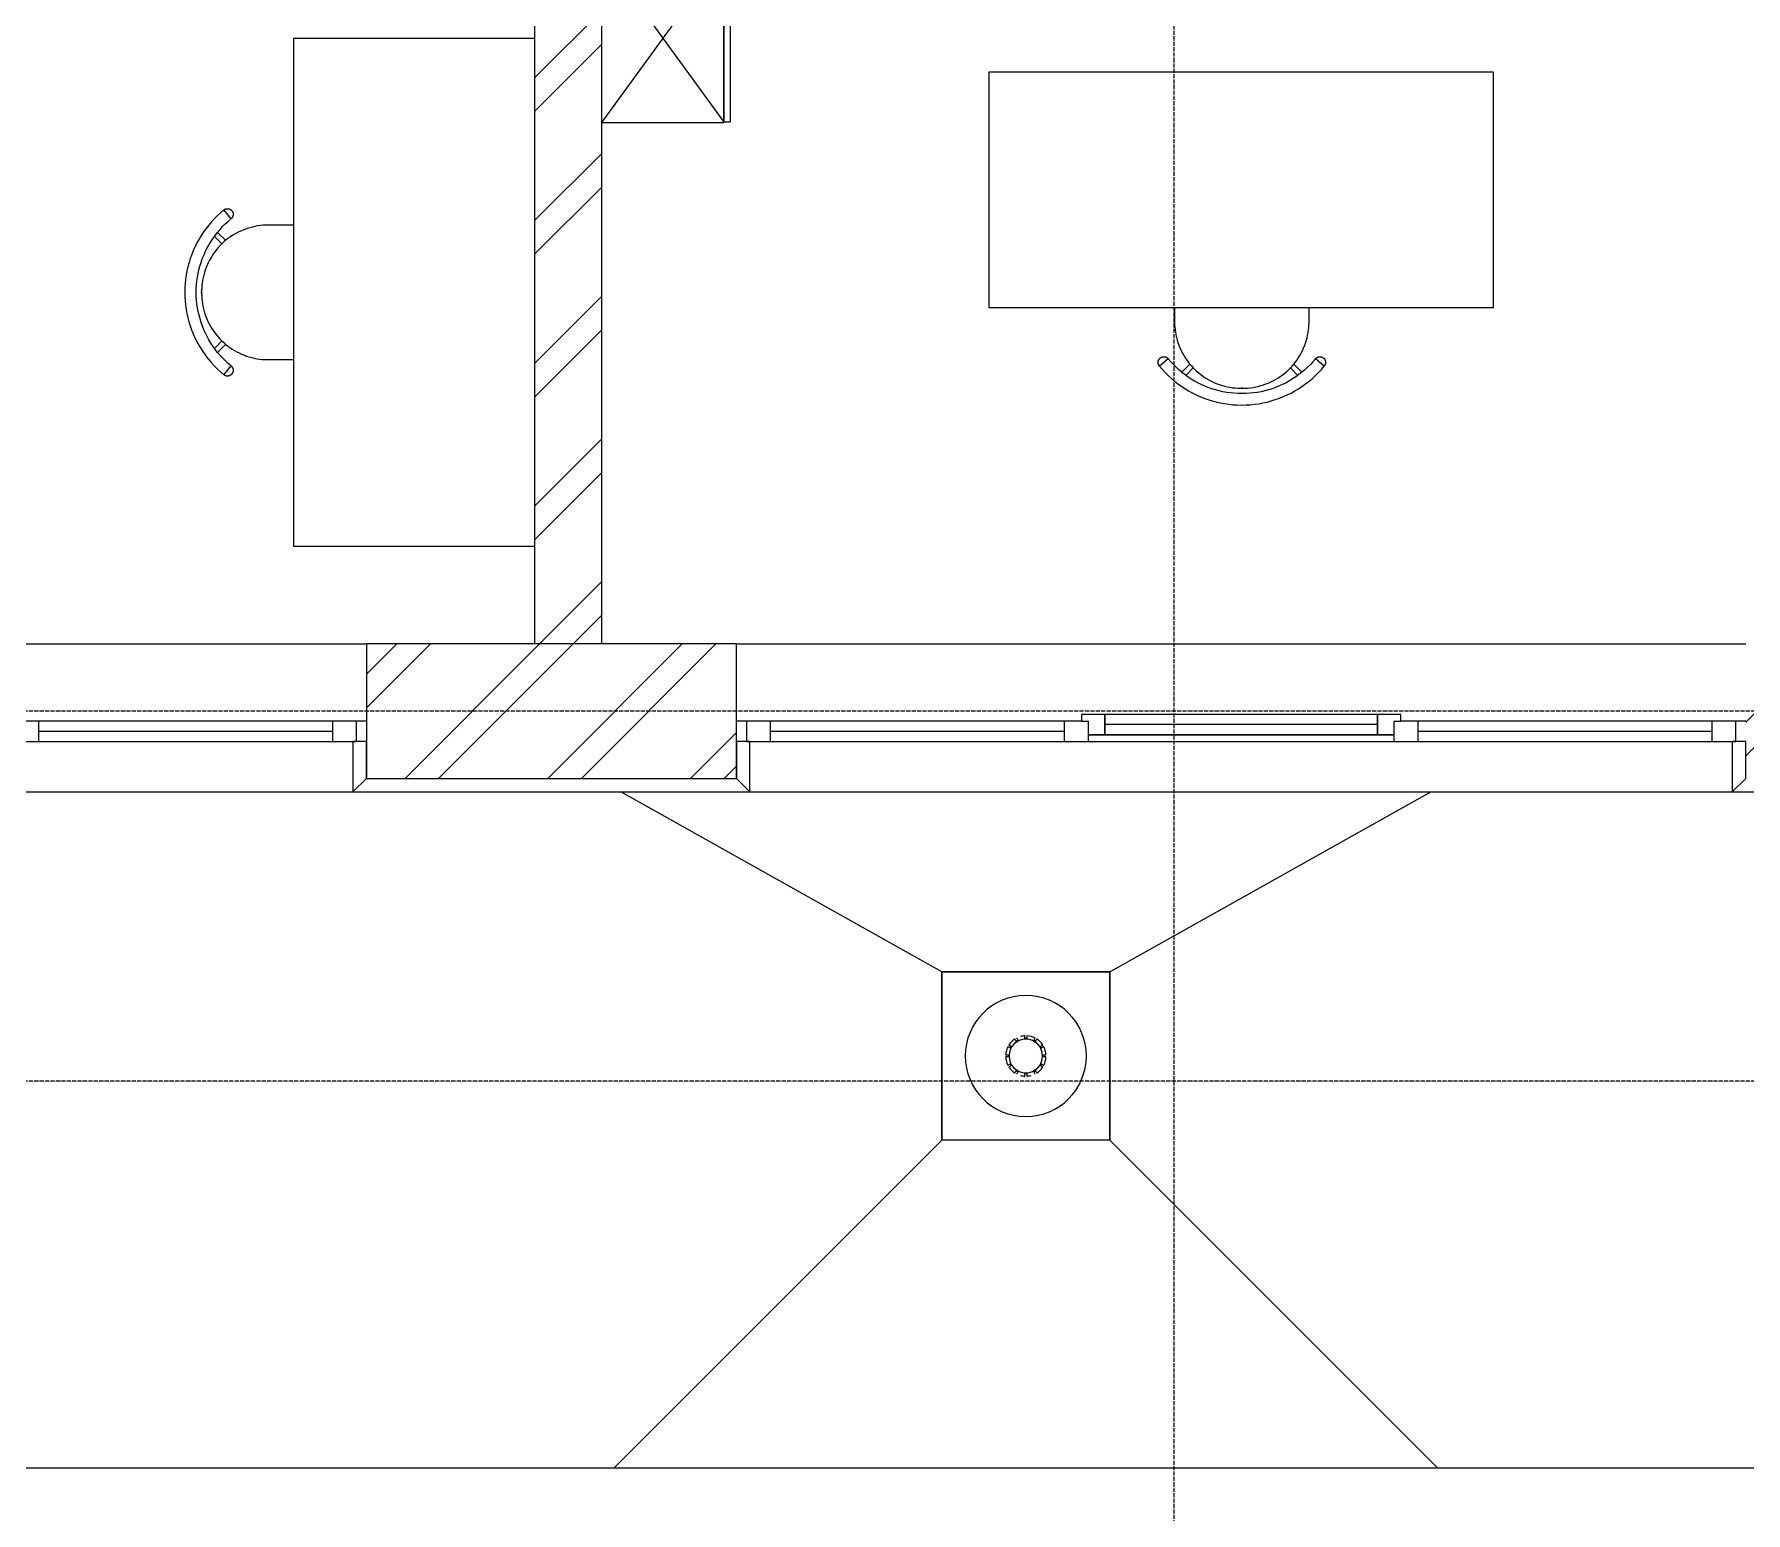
# Model space of a CAD drawing. Header units: millimetres. Extents: x -5016 to 23572, y 233981 to 377995.
# Drawn here: x 2713 to 7800, y 298717 to 303112 of the extents above; entities that cross this region are included whole.
import ezdxf

# ---------------------------------------------------------------- set-up
doc = ezdxf.new("R2010")
doc.units = ezdxf.units.MM
doc.linetypes.add('Осевая 12-2-2', pattern=[16, 12, -2, 0, -2])
doc.layers.add('A-DETL', color=9, linetype='Continuous', lineweight=13, true_color=0xc200a600)
for name, color, linetype, lineweight in [('A-DETL-GENF', 9, 'Continuous', 13), ('A-FLOR', 9, 'Continuous', 13), ('A-GLAZ', 8, 'Continuous', 13), ('A-WALL', 8, 'Continuous', 13), ('A-WALL-PATT', 8, 'Continuous', 13), ('I-FURN', 9, 'Continuous', 13), ('P-PIPE', 8, 'Continuous', 13), ('S-GRID', 8, 'Continuous', 13), ('АР_подложка', 8, 'Continuous', 13)]:
    doc.layers.add(name, color=color, linetype=linetype, lineweight=lineweight)
pattern_1 = [(45, (0, 0), (-212.132, 212.132), []), (45, (0, 100), (-212.132, 212.132), [])]

# ---------------------------------------------------------------- blocks, each defined once
blk = doc.blocks.new('INT 20 Окно Прямоугольник 3ст - INT 20 Окно Прямоугольник 3ст 3000_2500-1568846-Этаж 2 - План кровли')
at = {"layer": 'A-GLAZ'}
for p, q in [((-1400, 90), (-1470, 90)), ((-1470, 90), (-1470, 30)), ((-455, 90), (-525, 90)), ((525, 90), (455, 90)), ((1470, 90), (1400, 90)), ((1470, 30), (1470, 90)), ((-1500, 30), (-1470, 30)), ((-1470, 30), (-1400, 30)), ((-525, 30), (-475, 30)), ((475, 30), (525, 30)), ((1400, 30), (1470, 30)), ((1470, 30), (1500, 30))]:
    blk.add_line(p, q, dxfattribs=at)
blk = doc.blocks.new('INT 20 Откосы окон снаружи Прямоугольник - INT 20 Откосы окон снаружи Прямоугольник-1566583-Этаж 2 - План кровли')
at = {"layer": 'A-WALL', "lineweight": 25}
for p, q in [((-1476.7, 70), (-1516.7, 30)), ((-1476.7, -80), (-1476.7, 70)), ((1483.3, 30), (1443.3, 70)), ((1443.3, 70), (1443.3, -80)), ((-1516.7, 30), (-1516.7, -80)), ((1483.3, -80), (1483.3, 30)), ((-1516.7, -80), (-1476.7, -80)), ((1443.3, -80), (1483.3, -80))]:
    blk.add_line(p, q, dxfattribs=at)
blk = doc.blocks.new('INT 20 Стекло - Стекло-1566593-Этаж 2 - План кровли')
at = {"layer": 'A-GLAZ'}
for p, q in [((475, 30), (-400, 30)), ((-400, 30), (-400, -30)), ((-400, 0), (475, 0)), ((475, -30), (475, 30)), ((-400, -30), (475, -30))]:
    blk.add_line(p, q, dxfattribs=at)
blk = doc.blocks.new('INT 20 Створка - 05_ Правое поворотно-откидное-1566594-Этаж 2 - План кровли')
at = {"layer": 'A-GLAZ'}
for p, q in [((510, 30), (-400, 30)), ((-400, 30), (-400, 10)), ((-400, 10), (510, 10)), ((-350, 10), (-400, 10)), ((-400, 10), (-400, -30)), ((-350, -50), (-350, 10)), ((460, 10), (-350, 10)), ((-350, 10), (-350, -50)), ((510, 10), (460, 10)), ((460, 10), (460, -50)), ((460, -50), (460, 10)), ((510, 10), (510, 30)), ((510, -30), (510, 10)), ((-400, -30), (-420, -30)), ((-420, -30), (-420, -50)), ((-420, -50), (-350, -50)), ((-350, -20), (460, -20)), ((-350, -50), (460, -50)), ((460, -50), (530, -50)), ((530, -30), (510, -30)), ((530, -50), (530, -30))]:
    blk.add_line(p, q, dxfattribs=at)
blk = doc.blocks.new('INT 20 Подоконник - Подоконник снаружи-1566598-Этаж 2 - План кровли')
at = {"layer": 'A-GLAZ'}
blk.add_line((1410, 150), (-1510, 150), dxfattribs=at)
blk = doc.blocks.new('INT Стул Delo Нра - INT Стул Delo Нра-1565507-Этаж 2 - План кровли')
at = {"layer": 'I-FURN'}
for p, q in [((-200, 45), (-200, 3)), ((200, 3), (200, 45)), ((-218.7, -107.5), (-245, -129)), ((-154, -122.9), (-178.4, -147.6)), ((-165.6, -156.1), (-143.3, -133.4)), ((143.4, -133.5), (165.6, -156.1)), ((178.4, -147.6), (154.2, -123.1)), ((245, -129), (218.7, -107.5)), ((-2, -195), (2, -195)), ((2, -195), (-2, -195))]:
    blk.add_line(p, q, dxfattribs=at)
at = {"layer": 'I-FURN', "flags": 128}
for points in [[(-200, 3), (-199.8, -4.9), (-199.4, -12.8), (-198.6, -20.7), (-197.5, -28.5), (-196.1, -36.3), (-194.3, -44.1), (-192.3, -51.7), (-189.9, -59.3), (-187.3, -66.8), (-184.4, -74.1), (-181.1, -81.3), (-177.6, -88.4), (-173.8, -95.4), (-169.8, -102.2), (-165.4, -108.8), (-160.8, -115.2), (-156, -121.5), (-150.9, -127.6), (-145.5, -133.4), (-139.9, -139), (-134.2, -144.4), (-128.2, -149.6), (-122, -154.5), (-115.6, -159.2), (-109, -163.6), (-102.2, -167.8), (-95.3, -171.6), (-88.3, -175.2), (-81.1, -178.5), (-73.7, -181.5), (-66.3, -184.3), (-58.8, -186.7), (-51.1, -188.8), (-43.4, -190.6), (-35.7, -192.1), (-27.8, -193.3), (-20, -194.2), (-12.1, -194.7), (-4.1, -195), (-2, -195)], [(2, -195), (9.9, -194.8), (17.8, -194.4), (25.7, -193.6), (33.5, -192.5), (41.3, -191.1), (49.1, -189.3), (56.7, -187.3), (64.3, -184.9), (71.8, -182.3), (79.1, -179.4), (86.3, -176.1), (93.4, -172.6), (100.4, -168.8), (107.2, -164.8), (113.8, -160.4), (120.2, -155.8), (126.5, -151), (132.6, -145.9), (138.4, -140.5), (144, -134.9), (149.4, -129.2), (154.6, -123.2), (159.5, -117), (164.2, -110.6), (168.6, -104), (172.8, -97.2), (176.6, -90.3), (180.2, -83.3), (183.5, -76.1), (186.5, -68.7), (189.3, -61.3), (191.7, -53.8), (193.8, -46.1), (195.6, -38.4), (197.1, -30.7), (198.3, -22.8), (199.2, -15), (199.7, -7.1), (200, 0.9), (200, 3)], [(-245, -129), (-245.4, -128.5), (-245.8, -127.9), (-246.2, -127.3), (-246.5, -126.8), (-246.9, -126.2), (-247.2, -125.6), (-247.5, -124.9), (-247.7, -124.3), (-248, -123.7), (-248.2, -123), (-248.3, -122.4), (-248.5, -121.7), (-248.6, -121), (-248.7, -120.4), (-248.8, -119.7), (-248.8, -119), (-248.8, -118.3), (-248.8, -117.7), (-248.8, -117), (-248.7, -116.3), (-248.6, -115.6), (-248.5, -115), (-248.4, -114.3), (-248.2, -113.6), (-248, -113), (-247.8, -112.3), (-247.6, -111.7), (-247.3, -111.1), (-247, -110.5), (-246.7, -109.9), (-246.3, -109.3), (-245.9, -108.7), (-245.6, -108.2), (-245.1, -107.6), (-244.7, -107.1), (-244.2, -106.6), (-243.8, -106.1), (-243.3, -105.6), (-242.8, -105.2), (-242.2, -104.8), (-241.7, -104.4), (-241.1, -104), (-240.5, -103.6), (-240, -103.3), (-239.4, -103), (-238.7, -102.7), (-238.1, -102.4), (-237.5, -102.2), (-236.8, -102), (-236.2, -101.8), (-235.5, -101.6), (-234.8, -101.5), (-234.2, -101.4), (-233.5, -101.3), (-232.8, -101.3), (-232.1, -101.2), (-231.5, -101.2), (-230.8, -101.3), (-230.1, -101.3), (-229.4, -101.4), (-228.8, -101.5), (-228.1, -101.6), (-227.4, -101.8), (-226.8, -102), (-226.1, -102.2), (-225.5, -102.5), (-224.9, -102.7), (-224.3, -103), (-223.7, -103.3), (-223.1, -103.7), (-222.5, -104), (-221.9, -104.4), (-221.4, -104.8), (-220.9, -105.3), (-220.4, -105.7), (-219.9, -106.2), (-219.4, -106.7), (-218.9, -107.2), (-218.7, -107.5)], [(218.7, -107.5), (219.1, -106.9), (219.6, -106.4), (220.1, -106), (220.6, -105.5), (221.1, -105.1), (221.6, -104.6), (222.2, -104.2), (222.8, -103.9), (223.3, -103.5), (223.9, -103.2), (224.5, -102.9), (225.2, -102.6), (225.8, -102.3), (226.4, -102.1), (227.1, -101.9), (227.7, -101.7), (228.4, -101.6), (229.1, -101.5), (229.7, -101.4), (230.4, -101.3), (231.1, -101.2), (231.8, -101.2), (232.5, -101.2), (233.1, -101.3), (233.8, -101.3), (234.5, -101.4), (235.2, -101.6), (235.8, -101.7), (236.5, -101.9), (237.1, -102.1), (237.8, -102.3), (238.4, -102.5), (239, -102.8), (239.6, -103.1), (240.2, -103.4), (240.8, -103.8), (241.4, -104.2), (241.9, -104.5), (242.5, -105), (243, -105.4), (243.5, -105.9), (244, -106.3), (244.5, -106.8), (244.9, -107.3), (245.3, -107.9), (245.7, -108.4), (246.1, -109), (246.5, -109.6), (246.8, -110.1), (247.1, -110.8), (247.4, -111.4), (247.7, -112), (247.9, -112.6), (248.1, -113.3), (248.3, -113.9), (248.5, -114.6), (248.6, -115.3), (248.7, -115.9), (248.8, -116.6), (248.8, -117.3), (248.8, -118), (248.8, -118.6), (248.8, -119.3), (248.8, -120), (248.7, -120.7), (248.6, -121.4), (248.4, -122), (248.3, -122.7), (248.1, -123.3), (247.8, -124), (247.6, -124.6), (247.3, -125.2), (247, -125.8), (246.7, -126.4), (246.4, -127), (246, -127.6), (245.6, -128.2), (245.2, -128.7), (245, -129)], [(-245, -129), (-236.8, -138.6), (-228.2, -147.9), (-219.2, -156.9), (-209.9, -165.5), (-200.2, -173.7), (-200, -173.9)], [(-178.5, -147.5), (-187.2, -140.2), (-195.5, -132.5), (-203.5, -124.6), (-211.2, -116.3), (-218.5, -107.7), (-218.7, -107.5)], [(0, -211), (-11.3, -210.8), (-22.6, -210.1), (-33.8, -209), (-45, -207.4), (-56.2, -205.4), (-67.2, -202.9), (-78.1, -200), (-88.9, -196.6), (-99.6, -192.9), (-110.1, -188.7), (-120.4, -184.1), (-130.6, -179.1), (-140.5, -173.6), (-150.2, -167.8), (-159.6, -161.6), (-168.8, -155), (-177.8, -148.1), (-178.5, -147.5)], [(178.5, -147.5), (169.6, -154.5), (160.4, -161.1), (151, -167.3), (141.3, -173.1), (131.4, -178.6), (121.3, -183.7), (111, -188.3), (100.5, -192.5), (89.9, -196.3), (79.1, -199.7), (68.1, -202.7), (57.1, -205.2), (46, -207.2), (34.8, -208.8), (23.6, -210), (12.3, -210.7), (1, -211), (0, -211)], [(218.7, -107.5), (211.4, -116.1), (203.7, -124.4), (195.7, -132.3), (187.4, -140), (178.7, -147.3), (178.5, -147.5)], [(200, -173.9), (209.7, -165.7), (219, -157.1), (228, -148.2), (236.6, -138.9), (244.8, -129.2), (245, -129)], [(-200, -173.9), (-190, -181.7), (-179.7, -189.1), (-169.2, -196), (-158.3, -202.6), (-147.2, -208.7), (-135.9, -214.4), (-124.3, -219.6), (-112.6, -224.3), (-100.7, -228.6), (-88.6, -232.4), (-76.3, -235.7), (-64, -238.5), (-51.5, -240.8), (-39, -242.6), (-26.4, -243.9), (-13.8, -244.7), (-1.1, -245), (0, -245)], [(0, -245), (12.7, -244.7), (25.3, -244), (37.9, -242.7), (50.5, -241), (62.9, -238.7), (75.3, -235.9), (87.5, -232.7), (99.6, -228.9), (111.6, -224.7), (123.3, -220), (134.9, -214.8), (146.3, -209.2), (157.4, -203.1), (168.2, -196.6), (178.8, -189.7), (189.1, -182.3), (199.2, -174.6), (200, -173.9)]]:
    blk.add_lwpolyline(points, dxfattribs=at)
at = {"layer": 'I-FURN'}
for centre, start, end in [((-2, 3), 180, 182.1537), ((2, 3), 357.8463, 0), ((-2, 3), 221.645, 225), ((2, 3), 311.645, 315), ((-2, 3), 267.8463, 270), ((2, 3), 270, 272.1537)]:
    blk.add_arc(centre, 198, start, end, dxfattribs=at)
blk = doc.blocks.new('INT 18 Шкаф-ящики - INT 18 Шкаф-ящики-1565508-Этаж 2 - План кровли')
at = {"layer": 'I-FURN'}
for p, q in [((750, 350), (-750, 350)), ((-750, 350), (-750, -350)), ((750, -350), (750, 350)), ((-750, -350), (750, -350))]:
    blk.add_line(p, q, dxfattribs=at)
blk = doc.blocks.new('INT 18 Шкаф - INT 18 Шкаф-V9-Этаж 2 - План кровли')
at = {"layer": 'A-DETL-GENF'}
for p, q in [((250, 350), (-250, -13.2)), ((-250, 350), (250, -13.2))]:
    blk.add_line(p, q, dxfattribs=at)
at = {"layer": 'I-FURN'}
for p, q in [((-250, 350), (-250, -11.2)), ((250, 329), (250, 350)), ((250, -11.2), (-250, -11.2)), ((-248.5, -13.2), (248.5, -13.2)), ((-248.5, -13.2), (-248.5, -31.2)), ((248.5, -31.2), (-248.5, -31.2)), ((248.5, -31.2), (248.5, -13.2))]:
    blk.add_line(p, q, dxfattribs=at)
blk = doc.blocks.new('INT 18 Шкаф-ящики - INT 18 Шкаф-ящики-1566019-Этаж 2 - План кровли')
at = {"layer": 'I-FURN'}
for p, q in [((-754.8, 350), (-754.8, -366.7)), ((754.8, -366.7), (754.8, 350)), ((-754.8, -366.7), (754.8, -366.7))]:
    blk.add_line(p, q, dxfattribs=at)
blk = doc.blocks.new('INT Стул Delo Нра - INT Стул Delo Нра-V13-Этаж 2 - План кровли')
at = {"layer": 'I-FURN'}
for p, q in [((-200, 78.3), (-200, 3)), ((200, 3), (200, 78.3)), ((-218.7, -107.5), (-245, -129)), ((-154, -122.9), (-178.4, -147.6)), ((-165.6, -156.1), (-143.3, -133.4)), ((143.4, -133.5), (165.6, -156.1)), ((178.4, -147.6), (154.2, -123.1)), ((245, -129), (218.7, -107.5)), ((-2, -195), (2, -195)), ((2, -195), (-2, -195))]:
    blk.add_line(p, q, dxfattribs=at)
at = {"layer": 'I-FURN', "flags": 128}
for points in [[(-200, 3), (-199.8, -4.9), (-199.4, -12.8), (-198.6, -20.7), (-197.5, -28.5), (-196.1, -36.3), (-194.3, -44.1), (-192.3, -51.7), (-189.9, -59.3), (-187.3, -66.8), (-184.4, -74.1), (-181.1, -81.3), (-177.6, -88.4), (-173.8, -95.4), (-169.8, -102.2), (-165.4, -108.8), (-160.8, -115.2), (-156, -121.5), (-150.9, -127.6), (-145.5, -133.4), (-139.9, -139), (-134.2, -144.4), (-128.2, -149.6), (-122, -154.5), (-115.6, -159.2), (-109, -163.6), (-102.2, -167.8), (-95.3, -171.6), (-88.3, -175.2), (-81.1, -178.5), (-73.7, -181.5), (-66.3, -184.3), (-58.8, -186.7), (-51.1, -188.8), (-43.4, -190.6), (-35.7, -192.1), (-27.8, -193.3), (-20, -194.2), (-12.1, -194.7), (-4.1, -195), (-2, -195)], [(2, -195), (9.9, -194.8), (17.8, -194.4), (25.7, -193.6), (33.5, -192.5), (41.3, -191.1), (49.1, -189.3), (56.7, -187.3), (64.3, -184.9), (71.8, -182.3), (79.1, -179.4), (86.3, -176.1), (93.4, -172.6), (100.4, -168.8), (107.2, -164.8), (113.8, -160.4), (120.2, -155.8), (126.5, -151), (132.6, -145.9), (138.4, -140.5), (144, -134.9), (149.4, -129.2), (154.6, -123.2), (159.5, -117), (164.2, -110.6), (168.6, -104), (172.8, -97.2), (176.6, -90.3), (180.2, -83.3), (183.5, -76.1), (186.5, -68.7), (189.3, -61.3), (191.7, -53.8), (193.8, -46.1), (195.6, -38.4), (197.1, -30.7), (198.3, -22.8), (199.2, -15), (199.7, -7.1), (200, 0.9), (200, 3)], [(-245, -129), (-245.4, -128.5), (-245.8, -127.9), (-246.2, -127.3), (-246.5, -126.8), (-246.9, -126.2), (-247.2, -125.6), (-247.5, -124.9), (-247.7, -124.3), (-248, -123.7), (-248.2, -123), (-248.3, -122.4), (-248.5, -121.7), (-248.6, -121), (-248.7, -120.4), (-248.8, -119.7), (-248.8, -119), (-248.8, -118.3), (-248.8, -117.7), (-248.8, -117), (-248.7, -116.3), (-248.6, -115.6), (-248.5, -115), (-248.4, -114.3), (-248.2, -113.6), (-248, -113), (-247.8, -112.3), (-247.6, -111.7), (-247.3, -111.1), (-247, -110.5), (-246.7, -109.9), (-246.3, -109.3), (-245.9, -108.7), (-245.6, -108.2), (-245.1, -107.6), (-244.7, -107.1), (-244.2, -106.6), (-243.8, -106.1), (-243.3, -105.6), (-242.8, -105.2), (-242.2, -104.8), (-241.7, -104.4), (-241.1, -104), (-240.5, -103.6), (-240, -103.3), (-239.4, -103), (-238.7, -102.7), (-238.1, -102.4), (-237.5, -102.2), (-236.8, -102), (-236.2, -101.8), (-235.5, -101.6), (-234.8, -101.5), (-234.2, -101.4), (-233.5, -101.3), (-232.8, -101.3), (-232.1, -101.2), (-231.5, -101.2), (-230.8, -101.3), (-230.1, -101.3), (-229.4, -101.4), (-228.8, -101.5), (-228.1, -101.6), (-227.4, -101.8), (-226.8, -102), (-226.1, -102.2), (-225.5, -102.5), (-224.9, -102.7), (-224.3, -103), (-223.7, -103.3), (-223.1, -103.7), (-222.5, -104), (-221.9, -104.4), (-221.4, -104.8), (-220.9, -105.3), (-220.4, -105.7), (-219.9, -106.2), (-219.4, -106.7), (-218.9, -107.2), (-218.7, -107.5)], [(218.7, -107.5), (219.1, -106.9), (219.6, -106.4), (220.1, -106), (220.6, -105.5), (221.1, -105.1), (221.6, -104.6), (222.2, -104.2), (222.8, -103.9), (223.3, -103.5), (223.9, -103.2), (224.5, -102.9), (225.2, -102.6), (225.8, -102.3), (226.4, -102.1), (227.1, -101.9), (227.7, -101.7), (228.4, -101.6), (229.1, -101.5), (229.7, -101.4), (230.4, -101.3), (231.1, -101.2), (231.8, -101.2), (232.5, -101.2), (233.1, -101.3), (233.8, -101.3), (234.5, -101.4), (235.2, -101.6), (235.8, -101.7), (236.5, -101.9), (237.1, -102.1), (237.8, -102.3), (238.4, -102.5), (239, -102.8), (239.6, -103.1), (240.2, -103.4), (240.8, -103.8), (241.4, -104.2), (241.9, -104.5), (242.5, -105), (243, -105.4), (243.5, -105.9), (244, -106.3), (244.5, -106.8), (244.9, -107.3), (245.3, -107.9), (245.7, -108.4), (246.1, -109), (246.5, -109.6), (246.8, -110.1), (247.1, -110.8), (247.4, -111.4), (247.7, -112), (247.9, -112.6), (248.1, -113.3), (248.3, -113.9), (248.5, -114.6), (248.6, -115.3), (248.7, -115.9), (248.8, -116.6), (248.8, -117.3), (248.8, -118), (248.8, -118.6), (248.8, -119.3), (248.8, -120), (248.7, -120.7), (248.6, -121.4), (248.4, -122), (248.3, -122.7), (248.1, -123.3), (247.8, -124), (247.6, -124.6), (247.3, -125.2), (247, -125.8), (246.7, -126.4), (246.4, -127), (246, -127.6), (245.6, -128.2), (245.2, -128.7), (245, -129)], [(-245, -129), (-236.8, -138.6), (-228.2, -147.9), (-219.2, -156.9), (-209.9, -165.5), (-200.2, -173.7), (-200, -173.9)], [(-178.5, -147.5), (-187.2, -140.2), (-195.5, -132.5), (-203.5, -124.6), (-211.2, -116.3), (-218.5, -107.7), (-218.7, -107.5)], [(0, -211), (-11.3, -210.8), (-22.6, -210.1), (-33.8, -209), (-45, -207.4), (-56.2, -205.4), (-67.2, -202.9), (-78.1, -200), (-88.9, -196.6), (-99.6, -192.9), (-110.1, -188.7), (-120.4, -184.1), (-130.6, -179.1), (-140.5, -173.6), (-150.2, -167.8), (-159.6, -161.6), (-168.8, -155), (-177.8, -148.1), (-178.5, -147.5)], [(178.5, -147.5), (169.6, -154.5), (160.4, -161.1), (151, -167.3), (141.3, -173.1), (131.4, -178.6), (121.3, -183.7), (111, -188.3), (100.5, -192.5), (89.9, -196.3), (79.1, -199.7), (68.1, -202.7), (57.1, -205.2), (46, -207.2), (34.8, -208.8), (23.6, -210), (12.3, -210.7), (1, -211), (0, -211)], [(218.7, -107.5), (211.4, -116.1), (203.7, -124.4), (195.7, -132.3), (187.4, -140), (178.7, -147.3), (178.5, -147.5)], [(200, -173.9), (209.7, -165.7), (219, -157.1), (228, -148.2), (236.6, -138.9), (244.8, -129.2), (245, -129)], [(-200, -173.9), (-190, -181.7), (-179.7, -189.1), (-169.2, -196), (-158.3, -202.6), (-147.2, -208.7), (-135.9, -214.4), (-124.3, -219.6), (-112.6, -224.3), (-100.7, -228.6), (-88.6, -232.4), (-76.3, -235.7), (-64, -238.5), (-51.5, -240.8), (-39, -242.6), (-26.4, -243.9), (-13.8, -244.7), (-1.1, -245), (0, -245)], [(0, -245), (12.7, -244.7), (25.3, -244), (37.9, -242.7), (50.5, -241), (62.9, -238.7), (75.3, -235.9), (87.5, -232.7), (99.6, -228.9), (111.6, -224.7), (123.3, -220), (134.9, -214.8), (146.3, -209.2), (157.4, -203.1), (168.2, -196.6), (178.8, -189.7), (189.1, -182.3), (199.2, -174.6), (200, -173.9)]]:
    blk.add_lwpolyline(points, dxfattribs=at)
at = {"layer": 'I-FURN'}
for centre, start, end in [((-2, 3), 180, 182.1537), ((2, 3), 357.8463, 0), ((-2, 3), 221.645, 225), ((2, 3), 311.645, 315), ((-2, 3), 267.8463, 270), ((2, 3), 270, 272.1537)]:
    blk.add_arc(centre, 198, start, end, dxfattribs=at)
blk = doc.blocks.new('HL64_1H - HL62_1_1-V15-Этаж 2 - План кровли')
at = {"layer": 'P-PIPE'}
for p, q in [((7805.8, 4792.5), (7805.1, 4793.7)), ((7805.1, 4793.7), (7805.8, 4792.5)), ((7851.3, 4793.7), (7850.6, 4792.5)), ((7850.6, 4792.5), (7851.3, 4793.7)), ((7805.1, 4701.6), (7805.8, 4702.8)), ((7805.8, 4702.8), (7805.1, 4701.6)), ((7850.6, 4702.8), (7851.3, 4701.6)), ((7851.3, 4701.6), (7850.6, 4702.8))]:
    blk.add_line(p, q, dxfattribs=at)
for radius, start, end in [(180, 90, 270), (180, 270, 90), (60, 122.866, 147.134), (50, 90, 270), (51.6, 116.665, 123.335), (60, 92.866, 105), (51.6, 90, 93.335), (51.6, 86.665, 90), (50, 270, 90), (60, 62.866, 87.134), (51.6, 56.665, 63.335), (60, 32.866, 57.134), (60, 152.866, 177.134), (60, 182.866, 207.134), (51.6, 176.665, 183.335), (51.6, 146.665, 153.335), (51.6, 26.665, 33.335), (51.6, 356.665, 3.335), (60, 2.866, 27.134), (60, 332.866, 357.134), (60, 212.866, 237.134), (51.6, 206.665, 213.335), (51.6, 236.665, 243.335), (60, 255, 267.134), (51.6, 266.665, 270), (51.6, 270, 273.335), (60, 272.866, 285), (51.6, 296.665, 303.335), (60, 302.866, 327.134), (51.6, 326.665, 333.335)]:
    blk.add_arc((7828.2, 4747.6), radius, start, end, dxfattribs=at)
for points in [[(7799.9, 4790.7), (7799.3, 4791.7), (7798.2, 4793.5), (7797.2, 4795.2), (7796.7, 4796.2), (7796.4, 4796.8), (7796.1, 4797.2), (7795.9, 4797.6), (7795.6, 4798), (7795.6, 4798.1), (7795.6, 4798)], [(7800.8, 4801), (7800.8, 4801.1), (7800.8, 4801), (7801.1, 4800.6), (7801.3, 4800.2), (7801.6, 4799.8), (7801.9, 4799.2), (7802.4, 4798.2), (7803.4, 4796.5), (7804.5, 4794.7), (7805.1, 4793.7)], [(7825.2, 4799.1), (7825.2, 4800.3), (7825.2, 4802.4), (7825.2, 4804.3), (7825.2, 4805.5), (7825.2, 4806.1), (7825.2, 4806.6), (7825.2, 4807.1), (7825.2, 4807.5), (7825.2, 4807.6), (7825.2, 4807.6)], [(7831.2, 4807.6), (7831.2, 4807.6), (7831.2, 4807.5), (7831.2, 4807.1), (7831.2, 4806.6), (7831.2, 4806.1), (7831.2, 4805.5), (7831.2, 4804.3), (7831.2, 4802.4), (7831.2, 4800.3), (7831.2, 4799.1)], [(7851.3, 4793.7), (7851.9, 4794.7), (7853, 4796.5), (7853.9, 4798.2), (7854.5, 4799.2), (7854.8, 4799.8), (7855.1, 4800.2), (7855.3, 4800.6), (7855.5, 4801), (7855.6, 4801.1), (7855.6, 4801)], [(7860.8, 4798), (7860.8, 4798.1), (7860.7, 4798), (7860.5, 4797.6), (7860.2, 4797.2), (7860, 4796.8), (7859.7, 4796.2), (7859.1, 4795.2), (7858.2, 4793.5), (7857.1, 4791.7), (7856.5, 4790.7)], [(7768.3, 4750.6), (7768.2, 4750.6), (7768.3, 4750.6), (7768.8, 4750.6), (7769.3, 4750.6), (7769.7, 4750.6), (7770.4, 4750.6), (7771.5, 4750.6), (7773.5, 4750.6), (7775.5, 4750.6), (7776.7, 4750.6)], [(7776.7, 4744.6), (7775.5, 4744.6), (7773.5, 4744.6), (7771.5, 4744.6), (7770.4, 4744.6), (7769.7, 4744.6), (7769.3, 4744.6), (7768.8, 4744.6), (7768.3, 4744.6), (7768.2, 4744.6), (7768.3, 4744.6)], [(7782.1, 4770.8), (7781.1, 4771.4), (7779.3, 4772.4), (7777.6, 4773.4), (7776.6, 4774), (7776.1, 4774.3), (7775.7, 4774.5), (7775.2, 4774.8), (7774.8, 4775), (7774.8, 4775), (7774.8, 4775)], [(7777.8, 4780.2), (7777.8, 4780.2), (7777.8, 4780.2), (7778.2, 4780), (7778.7, 4779.7), (7779.1, 4779.5), (7779.6, 4779.2), (7780.6, 4778.6), (7782.3, 4777.6), (7784.1, 4776.6), (7785.1, 4776)], [(7871.3, 4776), (7872.3, 4776.6), (7874.1, 4777.6), (7875.8, 4778.6), (7876.8, 4779.2), (7877.3, 4779.5), (7877.7, 4779.7), (7878.2, 4780), (7878.6, 4780.2), (7878.6, 4780.2), (7878.6, 4780.2)], [(7881.6, 4775), (7881.6, 4775), (7881.6, 4775), (7881.2, 4774.8), (7880.7, 4774.5), (7880.3, 4774.3), (7879.8, 4774), (7878.8, 4773.4), (7877.1, 4772.4), (7875.3, 4771.4), (7874.3, 4770.8)], [(7879.7, 4750.6), (7880.8, 4750.6), (7882.9, 4750.6), (7884.9, 4750.6), (7886, 4750.6), (7886.6, 4750.6), (7887.1, 4750.6), (7887.6, 4750.6), (7888.1, 4750.6), (7888.2, 4750.6), (7888.1, 4750.6)], [(7888.1, 4744.6), (7888.2, 4744.6), (7888.1, 4744.6), (7887.6, 4744.6), (7887.1, 4744.6), (7886.6, 4744.6), (7886, 4744.6), (7884.9, 4744.6), (7882.9, 4744.6), (7880.8, 4744.6), (7879.7, 4744.6)], [(7774.8, 4720.3), (7774.8, 4720.3), (7774.8, 4720.3), (7775.2, 4720.5), (7775.7, 4720.8), (7776.1, 4721), (7776.6, 4721.3), (7777.6, 4721.9), (7779.3, 4722.9), (7781.1, 4723.9), (7782.1, 4724.5)], [(7785.1, 4719.3), (7784.1, 4718.7), (7782.3, 4717.7), (7780.6, 4716.7), (7779.6, 4716.1), (7779.1, 4715.8), (7778.7, 4715.6), (7778.2, 4715.3), (7777.8, 4715.1), (7777.8, 4715.1), (7777.8, 4715.1)], [(7795.6, 4697.2), (7795.6, 4697.2), (7795.6, 4697.3), (7795.9, 4697.7), (7796.1, 4698.1), (7796.4, 4698.5), (7796.7, 4699.1), (7797.2, 4700), (7798.2, 4701.8), (7799.3, 4703.5), (7799.9, 4704.6)], [(7805.1, 4701.6), (7804.5, 4700.5), (7803.4, 4698.8), (7802.4, 4697), (7801.9, 4696.1), (7801.6, 4695.5), (7801.3, 4695.1), (7801.1, 4694.7), (7800.8, 4694.3), (7800.8, 4694.2), (7800.8, 4694.2)], [(7825.2, 4687.7), (7825.2, 4687.7), (7825.2, 4687.7), (7825.2, 4688.2), (7825.2, 4688.7), (7825.2, 4689.2), (7825.2, 4689.8), (7825.2, 4690.9), (7825.2, 4692.9), (7825.2, 4695), (7825.2, 4696.2)], [(7831.2, 4696.2), (7831.2, 4695), (7831.2, 4692.9), (7831.2, 4690.9), (7831.2, 4689.8), (7831.2, 4689.2), (7831.2, 4688.7), (7831.2, 4688.2), (7831.2, 4687.7), (7831.2, 4687.7), (7831.2, 4687.7)], [(7855.6, 4694.2), (7855.6, 4694.2), (7855.5, 4694.3), (7855.3, 4694.7), (7855.1, 4695.1), (7854.8, 4695.5), (7854.5, 4696.1), (7853.9, 4697), (7853, 4698.8), (7851.9, 4700.5), (7851.3, 4701.6)], [(7856.5, 4704.6), (7857.1, 4703.5), (7858.2, 4701.8), (7859.1, 4700), (7859.7, 4699.1), (7860, 4698.5), (7860.2, 4698.1), (7860.5, 4697.7), (7860.7, 4697.3), (7860.8, 4697.2), (7860.8, 4697.2)], [(7878.6, 4715.1), (7878.6, 4715.1), (7878.6, 4715.1), (7878.2, 4715.3), (7877.7, 4715.6), (7877.3, 4715.8), (7876.8, 4716.1), (7875.8, 4716.7), (7874.1, 4717.7), (7872.3, 4718.7), (7871.3, 4719.3)], [(7874.3, 4724.5), (7875.3, 4723.9), (7877.1, 4722.9), (7878.8, 4721.9), (7879.8, 4721.3), (7880.3, 4721), (7880.7, 4720.8), (7881.2, 4720.5), (7881.6, 4720.3), (7881.6, 4720.3), (7881.6, 4720.3)]]:
    blk.add_open_spline(points, degree=3, knots=[-1, -1, -1, -1, -0.833333, -0.666667, -0.583333, -0.5, -0.416667, -0.333333, -0.166667, 0, 0, 0, 0], dxfattribs=at)
blk = doc.blocks.new('АР_k2roof1')
at = {"layer": 'A-WALL-PATT', "lineweight": 9}
h = blk.add_hatch(dxfattribs=at)
h.set_pattern_fill('FP_1', color=256, style=0, pattern_type=2)
h.set_pattern_definition(pattern_1)
h.paths.add_polyline_path([(6568.2, 5972.6), (6568.2, 10822.6), (6368.2, 10822.6), (6368.2, 5972.6)])
h = blk.add_hatch(dxfattribs=at)
h.set_pattern_fill('FP_1', color=256, style=0, pattern_type=2)
h.set_pattern_definition(pattern_1)
h.paths.add_polyline_path([(14968.2, 5572.6), (14968.2, 5972.6), (14068.2, 5972.6), (14068.2, 5572.6), (14593.5, 5572.6)])
h.paths.add_polyline_path([(10261.1, 5572.6), (11068.2, 5572.6), (11068.2, 5972.6), (9968.2, 5972.6), (9968.2, 5572.6)])
h.paths.add_polyline_path([(6968.2, 5572.6), (6968.2, 5972.6), (5868.2, 5972.6), (5868.2, 5572.6), (5928.8, 5572.6)])
h.paths.add_polyline_path([(2368.2, 5572.6), (2868.2, 5572.6), (2868.2, 5972.6), (2368.2, 5972.6)])
at = {"layer": 'A-DETL', "color": 7}
for p, q in [((7578.2, 4497.6), (7578.2, 4997.6)), ((7578.2, 4997.6), (8078.2, 4997.6)), ((8078.2, 4997.6), (8078.2, 4497.6)), ((8078.2, 4497.6), (7578.2, 4497.6))]:
    blk.add_line(p, q, dxfattribs=at)
at = {"layer": 'A-FLOR'}
for p, q in [((7578.2, 4997.6), (6624.5, 5532.6)), ((8078.2, 4997.6), (9031.9, 5532.6)), ((8078.2, 4997.6), (7578.2, 4997.6)), ((7578.2, 4997.6), (7578.2, 4497.6)), ((8078.2, 4497.6), (8078.2, 4997.6)), ((7578.2, 4497.6), (6603.2, 3522.6)), ((8078.2, 4497.6), (7578.2, 4497.6)), ((9053.2, 3522.6), (8078.2, 4497.6)), ((22518.2, 3522.6), (1818.2, 3522.6))]:
    blk.add_line(p, q, dxfattribs=at)
at = {"layer": 'A-WALL', "lineweight": 25}
for p, q in [((6568.2, 5972.6), (6568.2, 10822.6)), ((6368.2, 9977.6), (6368.2, 5972.6)), ((6968.2, 5972.6), (5868.2, 5972.6)), ((5868.2, 5972.6), (5868.2, 5572.6)), ((6968.2, 5572.6), (6968.2, 5972.6)), ((5868.2, 5572.6), (5828.2, 5532.6)), ((5868.2, 5572.6), (6968.2, 5572.6)), ((7008.2, 5532.6), (6968.2, 5572.6)), ((9968.2, 5572.6), (9928.2, 5532.6)), ((5828.2, 5532.6), (7008.2, 5532.6)), ((9928.2, 5532.6), (11108.2, 5532.6))]:
    blk.add_line(p, q, dxfattribs=at)
at = {"layer": 'A-WALL'}
for p, q in [((2868.2, 5972.6), (5868.2, 5972.6)), ((6968.2, 5972.6), (9968.2, 5972.6))]:
    blk.add_line(p, q, dxfattribs=at)
at = {"layer": 'S-GRID', "color": 251, "linetype": 'Осевая 12-2-2', "true_color": 0x646464}
for p, q in [((8268.2, 22574.8), (8268.2, -1346.2)), ((23375.6, 5772.6), (-1176.1, 5772.6)), ((23375.6, 4672.6), (-1176.1, 4672.6))]:
    blk.add_line(p, q, dxfattribs=at)
at = {"layer": 'A-GLAZ', "color": 7, "true_color": 0xffffff, "rotation": 180}
blk.add_blockref('INT 20 Створка - 05_ Правое поворотно-откидное-1566594-Этаж 2 - План кровли', (8523.2, 5712.6), dxfattribs=at)
at = {"layer": 'A-GLAZ', "rotation": 180}
for name, p in [('INT 20 Окно Прямоугольник 3ст - INT 20 Окно Прямоугольник 3ст 3000_2500-1568846-Этаж 2 - План кровли', (4368.2, 5772.6)), ('INT 20 Стекло - Стекло-1566593-Этаж 2 - План кровли', (5368.2, 5712.6)), ('INT 20 Окно Прямоугольник 3ст - INT 20 Окно Прямоугольник 3ст 3000_2500-1568846-Этаж 2 - План кровли', (8468.2, 5772.6)), ('INT 20 Стекло - Стекло-1566593-Этаж 2 - План кровли', (7543.2, 5712.6)), ('INT 20 Стекло - Стекло-1566593-Этаж 2 - План кровли', (9468.2, 5712.6)), ('INT 20 Подоконник - Подоконник снаружи-1566598-Этаж 2 - План кровли', (4318.2, 5682.6)), ('INT 20 Подоконник - Подоконник снаружи-1566598-Этаж 2 - План кровли', (8418.2, 5682.6))]:
    blk.add_blockref(name, p, dxfattribs=at)
at = {"layer": 'A-WALL', "rotation": 180}
for p in [(4351.4, 5602.6), (8451.4, 5602.6)]:
    blk.add_blockref('INT 20 Откосы окон снаружи Прямоугольник - INT 20 Откосы окон снаружи Прямоугольник-1566583-Этаж 2 - План кровли', p, dxfattribs=at)
at = {"layer": 'I-FURN'}
for name, p, rotation in [('INT 18 Шкаф - INT 18 Шкаф-V9-Этаж 2 - План кровли', (6918.2, 7772.6), 90.00000000000053), ('INT 18 Шкаф-ящики - INT 18 Шкаф-ящики-1566019-Этаж 2 - План кровли', (6018.2, 7017.6), 269.999999999998), ('INT 18 Шкаф-ящики - INT 18 Шкаф-ящики-1565508-Этаж 2 - План кровли', (8468.2, 7322.6), 180), ('INT Стул Delo Нра - INT Стул Delo Нра-V13-Этаж 2 - План кровли', (5573.2, 7017.6), 270.0000000000011)]:
    blk.add_blockref(name, p, dxfattribs=dict(at, rotation=rotation))
blk.add_blockref('INT Стул Delo Нра - INT Стул Delo Нра-1565507-Этаж 2 - План кровли', (8470.2, 6927.6), dxfattribs=at)
at = {"layer": 'P-PIPE'}
blk.add_blockref('HL64_1H - HL62_1_1-V15-Этаж 2 - План кровли', (0, 0), dxfattribs=at)

msp = doc.modelspace()

# ---------------------------------------------------------------- block references
at = {"layer": 'АР_подложка'}
msp.add_blockref('АР_k2roof1', (-2168, 295327), dxfattribs=at)

doc.saveas('drawing.dxf')
